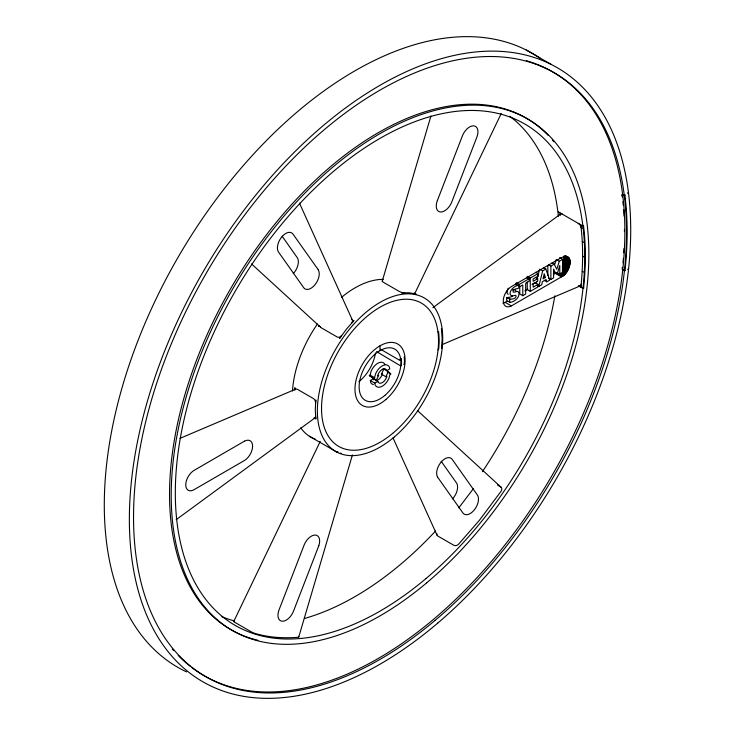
<?xml version="1.0" encoding="UTF-8"?>
<svg xmlns="http://www.w3.org/2000/svg" width="735" height="735" viewBox="0 0 735 735"><rect width="100%" height="100%" fill="white"/><g stroke="black" fill="none" stroke-linecap="round" stroke-linejoin="round"><path stroke-width="1.1" d="M511.385 305.916L511.128 306.008A11.815 6.826 -60 0 1 503.282 300.918A11.815 6.826 -60 0 1 511.101 286.76L561.237 257.719C575.588 250.92 569.836 274.302 561.522 276.819L511.385 305.916L505.202 302.351L507.168 301.203M568.835 268.119L562.652 264.545L563.8 260.521L563.681 256.377L569.864 259.951M580.907 287.201C582.974 266.474 583.425 245.49 580.751 224.8M404.048 364.523L404.36 363.173A34.573 19.964 -60 0 0 404.333 357.871L404.222 356.962A1.185 0.772 -7.2 0 0 404.379 356.567M376.55 351.587L399.904 365.451A1.185 0.588 6.1 0 0 401.319 365.653L401.365 365.286A30.42 17.567 -60 0 0 401.319 359.084L401.567 358.946M622.508 267.568L622.26 269.616L624.043 270.535A1.185 0.588 6.1 0 0 624.934 270.544L625.173 270.471M624.934 270.544L625.375 266.943A349.474 201.767 -60 0 0 624.961 195.648L625.127 194.995M382.641 280.678A3.546 1.121 16.4 0 0 383.339 282.249L399.215 291.418A3.546 1.121 16.4 0 0 404.048 292.622L401.723 292.861L409.184 292.76L416.083 294.11L414.163 293.017M536.045 283.581L536.605 281.358M537.156 279.144L539.646 269.139M537.285 285.566L538.801 286.448L542.678 270.893L545.839 269.065L549.743 280.108L546.766 281.827L544.497 280.522M369.31 375.567L373.793 378.158L374.593 377.689L375.594 373.766A11.273 6.505 -60 0 1 389.366 366.94L389.743 368.942L386.683 370.716L386.334 369.659A6.946 4.006 -60 0 0 377.845 375.015L377.689 375.907L378.681 375.337L376.237 380.362L369.31 375.567L370.118 375.107L371.12 371.175A11.273 6.505 -60 0 1 384.892 364.349M507.279 290.141L507.086 293.219L508.289 294.377M382.246 281.156L430.949 115.955M298.768 636.951L352.423 454.947M554.695 264.526L556.285 259.501M559.62 257.572L562.652 259.317L559.307 261.256L556.772 269.295L554.208 264.205L551.939 262.9M233.785 621.415L320.239 441.395M414.76 293.605L501.215 113.585A3.546 0.469 24.6 0 1 500.535 113.53M373.408 384.57A11.273 6.505 -60 0 1 370.697 382.531L370.33 380.528L373.389 378.755L377.863 381.346L378.213 382.393A6.946 4.006 -60 0 0 386.702 377.046L386.858 376.155L385.866 376.724L381.392 374.143L383.835 369.108M385.866 376.724L388.31 371.699L383.1 368.648M507.701 289.186L508.298 288.212M473.57 488.435L458.769 507.876M512.387 295.792C510.568 298.842 504.89 295.406 506.884 300.643L509.906 302.397C514.684 301.984 520.729 296.912 518.506 291.813C517.072 290.242 512.387 294.175 513.122 290.922C514.289 287.174 520.637 290.564 518.625 285.474L515.593 283.728M432.943 307.634L560.704 213.94M176.143 519.7L315.021 417.857M582.837 225.691A1.185 0.772 -7.2 0 0 583.425 225.535L583.663 225.397M529.071 278.767L529.081 281.303L525.672 283.278L525.69 294.046L522.796 295.718L522.778 284.959L519.369 286.935L519.369 284.39L529.071 278.767L526.802 277.462M532.094 284.289L535.043 282.58L538.075 284.326L538.084 286.861L530.284 291.382L530.266 278.078L538.066 273.567L535.787 272.253M562.652 259.317L562.67 272.621L559.785 274.284L559.776 265.473L557.681 272.373L555.715 273.521L553.602 269.047L553.62 277.858L550.892 279.438L550.873 266.144L554.208 264.205M535.411 277.343L537.68 278.657L533.151 281.275L533.151 278.951L538.066 276.103L538.066 273.567M545.407 277.49L543.055 278.85L544.222 273.787L545.407 277.49L543.891 276.617M509.906 302.397C507.839 296.995 514.583 300.762 515.933 296.821C516.935 294.367 513.572 295.709 512.47 296.104C506.038 294.478 513.848 284.941 518.625 285.474M524.863 290.941L527.813 289.222M553.372 274.394L555.605 273.108L561.788 276.682M538.075 284.326L533.16 287.174L533.16 283.811L537.689 281.193L537.68 278.657M538.801 286.448L541.704 284.767L542.421 281.634L546.041 279.53L546.766 281.827M381.392 374.143L382.384 373.564L382.228 374.464A6.946 4.006 -60 0 1 375.613 380.702M370.33 380.528L374.804 383.11L377.863 381.346M388.31 371.699L390.754 373.904L389.954 374.363L388.953 378.295A11.273 6.505 -60 0 1 375.181 385.122L374.804 383.11M505.202 302.296L504.945 302.434A11.815 6.826 -60 0 1 502.887 303.178M179.974 438.382L295.571 389.21M442.58 344.449L580.246 285.897M578.399 285.759L582.166 287.927A1.185 0.588 6.1 0 0 583.581 288.129L583.829 288.056M512.543 290.031L514.739 289.737L515.915 290.794M579.061 286.025L582.193 287.523M340.461 453.063L341.187 453.357M337.291 451.501L338.008 451.896M526.251 50.035L551.323 64.505M622.04 195.538A3.546 1.755 53.7 0 1 622.545 197.072L622.205 194.398L623.464 195.124A1.185 0.772 -7.2 0 0 623.987 195.28M582.377 228.162L581.128 227.446A3.546 1.718 53 0 0 578.243 223.348M582.295 241.558L583.544 242.284M622.747 269.828L623.914 270.498M582.653 256.193L583.902 256.919M565.876 255.927L568.522 257.452M566.17 256.258L568.817 257.783M565.555 256.111L569.083 258.15M564.912 256L569.331 258.555M564.232 255.927L569.533 258.986M564.416 256.396L569.717 259.455M563.791 256.91L569.974 260.475M563.874 257.452L570.057 261.026M563.929 258.031L570.112 261.605M563.929 259.244L570.112 262.808M563.883 259.868L570.066 263.442M563.8 260.521L569.983 264.085M582.203 271.298L583.452 272.014M563.69 261.173L569.873 264.747M563.543 261.844L569.726 265.409M563.359 262.514L569.542 266.088M563.157 263.194L569.34 266.759M557.038 259.942L559.307 261.256M562.918 263.865L569.101 267.439M562.358 265.216L568.541 268.789M562.918 266.392L568.219 269.451M562.569 267.044L567.87 270.103M562.201 267.687L567.503 270.746M562.688 268.826L567.108 271.38M562.275 269.442L566.694 271.987M562.725 270.544L566.262 272.584M562.275 271.114L565.812 273.154M562.688 272.171L565.344 273.696M548.604 264.83L550.873 266.144M562.211 272.685L564.857 274.219M561.715 273.181L564.37 274.706M560.327 273.135L563.864 275.175M559.822 273.558L563.35 275.597M562.835 275.992L556.652 272.428L556.129 272.786L562.312 276.351M553.437 272.207L561.522 276.819M543.56 267.751L545.839 269.065M540.4 269.58L542.678 270.893M548.622 278.124L550.892 279.438M527.996 276.764L530.266 278.078M516.337 282.644L519.369 284.39M530.284 291.382L527.252 289.627L527.243 281.873M522.796 295.718L519.764 293.972L519.755 286.439M507.141 297.335L510.173 299.081M506.874 297.482L509.906 299.237M380.537 349.244L400.033 360.499L399.895 359.075A1.185 0.772 -7.2 0 0 401.319 359.084M388.062 372.351L390.754 373.904M370.118 375.107L374.593 377.689M497.595 485.1L500.572 486.818A3.546 2.876 -49.2 0 1 501.123 491.21L479.376 520.307L458.576 544.185A3.546 2.71 -26.8 0 1 453.78 545.251L437.904 536.081A3.546 2.71 -26.8 0 1 436.875 533.573M309.352 436.222L337.209 452.291M234.943 622.407L250.819 631.576A3.546 0.469 24.6 0 0 255.357 633.533C269.047 637.539 283.453 638.384 297.629 637.337L297.941 637.3A3.546 1.167 15.8 0 0 298.704 636.317M373.793 378.158L376.237 380.362M417.7 410.782L501.151 487.296M251.545 263.938L320.671 327.314M282.166 236.247L297.491 257.994A11.815 6.826 -60 0 1 293.265 273.622M441.22 461.332L456.196 482.528A11.815 6.826 -60 0 1 452.494 498.909M299.457 203.117L352.405 320.138M392.995 437.849L436.957 535.025M373.389 378.755L373.729 379.811M622.205 194.398L622.49 197.109M583.425 225.535L583.856 228.539A290.389 167.653 -60 0 1 583.581 288.129M559.859 212.737L560.235 215.383M622.903 201.629L623.216 205.019M623.638 209.539L623.85 211.799A348.601 201.261 -60 0 1 624.088 216.127M547.841 265.5L547.86 275.478M527.234 276.332L527.243 278.547M516.337 283.489L516.337 285.18M379.995 345.817L379.995 350.632M624.438 229.329A348.601 201.261 -60 0 1 624.438 231.562M623.997 248.504A348.601 201.261 -60 0 1 623.758 252.849M623.372 258.307A348.601 201.261 -60 0 1 623.004 262.707M622.453 267.283A3.546 2.334 68.1 0 1 622.113 267.88M624.879 195.133A1.185 0.772 -7.2 0 1 624.291 195.28M582.533 225.682A1.185 0.772 -7.2 0 1 582.001 225.526L558.609 212.02A1.185 0.772 -7.2 0 1 558.297 211.689M509.851 116.286A289.498 167.139 -60 0 1 558.38 216.31M554.861 295.801A289.498 167.139 -60 0 1 482.38 471.705M435.589 530.992A289.498 167.139 -60 0 1 304.382 618.512M234.052 620.809A289.498 167.139 -60 0 1 221.952 616.729M560.226 214.749A3.546 1.718 53 0 1 562.367 214.188M628.012 269.019A1.185 0.588 6.1 0 1 627.672 269.414M441.294 328.72A1.185 0.772 -7.2 0 1 441.487 329.629L442.176 338.605L441.514 348.555A1.185 0.588 6.1 0 0 441.505 347.967M581.155 284.179A3.546 2.242 65.2 0 1 579.695 286.071M627.846 192.68A1.185 0.772 -7.2 0 1 627.506 193.25M404.388 364.128A1.185 0.588 6.1 0 1 404.232 364.413M375.493 352.892A29.538 17.052 -60 0 1 358.919 381.667M526.361 60.711A348.601 201.261 -60 0 1 558.49 464.07A348.601 201.261 -60 0 1 191.761 667.481M190.089 666.186A348.601 201.261 -60 0 1 178.192 655.436M173.772 650.64A348.601 201.261 -60 0 1 172.339 648.987M186.571 671.9A354.509 204.679 -60 0 1 177.411 258.444A354.509 204.679 -60 0 1 540.087 58.212M315.104 439.117A88.623 51.165 -60 0 1 300.744 427.853M292.466 391.02A88.623 51.165 -60 0 1 317.41 324.016M341.573 297.298A88.623 51.165 -60 0 1 383.321 279.364M254.733 639.478A295.323 170.502 -60 0 1 231.479 287.183A295.323 170.502 -60 0 1 547.942 135.157M552.417 140.054A295.323 170.502 -60 0 1 553.85 141.763M257.93 640.295A295.323 170.502 -60 0 1 255.798 639.762M234.355 622.049A3.546 0.469 24.6 0 1 234.465 621.47M294.781 390.212A3.546 2.297 67 0 1 297.445 389.339L313.321 398.508A3.546 2.297 67 0 1 315.499 403.01L315.82 399.95L315.278 409.836L315.857 419.069L315.517 416.396A3.546 1.755 53.7 0 1 313.983 417.903M320.267 326.671A3.546 2.866 -47.5 0 0 321.25 327.792L337.126 336.952A3.546 2.866 -47.5 0 0 341.619 335.482L339.634 338.403L346.516 329.069L353.967 320.534L351.652 322.977A3.546 2.674 -24.3 0 0 351.459 319.082M438.005 349.832A1.185 0.588 6.1 0 0 438.308 349.842L438.712 348.794A83.597 48.262 -60 0 0 438.584 331.761A1.185 0.772 -7.2 0 1 437.996 331.908M244.498 441.138L244.764 441.055A11.815 6.826 -60 0 1 252.61 446.136A11.815 6.826 -60 0 1 244.792 460.294L194.656 489.345A11.815 6.826 -60 0 1 185.762 485.164A11.815 6.826 -60 0 1 194.104 470.382L244.498 441.138M294.864 388.429L294.937 387.887L294.864 388.429M437.353 200.6L437.104 201.28A11.815 6.826 -60 0 0 440.43 211.992A11.815 6.826 -60 0 0 451.566 202.529L476.831 137.243A11.815 6.826 -60 0 0 473.524 125.832A11.815 6.826 -60 0 0 462.094 136.664L437.353 200.6M318.788 545.783L293.789 610.399A11.815 6.826 -60 0 1 282.369 621.231A11.815 6.826 -60 0 1 279.061 609.82L304.327 544.534A11.815 6.826 -60 0 1 315.462 535.062A11.815 6.826 -60 0 1 318.788 545.783M319.082 325.825L318.742 326.34L319.082 325.825M318.301 269.809L318.384 270.057A11.815 6.826 -60 0 1 315.094 284.601A11.815 6.826 -60 0 1 303.95 288.046L278.804 252.472A11.815 6.826 -60 0 1 281.349 237.46A11.815 6.826 -60 0 1 292.989 234.097L318.301 269.809M437.637 477.199L462.903 512.966A11.815 6.826 -60 0 0 474.544 509.594A11.815 6.826 -60 0 0 477.079 494.591L451.942 459.017A11.815 6.826 -60 0 0 440.798 462.453A11.815 6.826 -60 0 0 437.509 477.006L437.637 477.199M381.244 280.752L381.244 280.752M426.649 582.864A295.323 170.502 -60 0 0 533.004 122.276A295.323 170.502 -60 0 0 180.442 419.069A295.323 170.502 -60 0 0 426.649 582.864M394.447 436.838A88.623 51.165 -60 0 0 425.648 298.777A88.623 51.165 -60 0 0 320.01 388.594A88.623 51.165 -60 0 0 394.447 436.838M393.491 432.694A82.715 47.757 -60 0 0 422.607 303.84A82.715 47.757 -60 0 0 324.006 387.667A82.715 47.757 -60 0 0 393.491 432.694M385.801 399.574A35.455 20.47 -60 0 0 398.278 344.357A35.455 20.47 -60 0 0 356.025 380.28A35.455 20.47 -60 0 0 385.801 399.574M384.837 395.439A29.538 17.052 -60 0 0 395.237 349.419A29.538 17.052 -60 0 0 360.021 379.352A29.538 17.052 -60 0 0 384.837 395.439M435.065 620.413A348.601 201.261 -60 0 0 560.603 76.734A348.601 201.261 -60 0 0 144.437 427.063A348.601 201.261 -60 0 0 435.065 620.413M426.061 578.482A289.498 167.139 -60 0 0 529.76 127.1A289.498 167.139 -60 0 0 184.274 418.619A289.498 167.139 -60 0 0 426.061 578.482M437.692 623.142A354.509 204.679 -60 0 0 562.477 70.9A354.509 204.679 -60 0 0 139.935 430.168A354.509 204.679 -60 0 0 437.692 623.142"/></g></svg>
